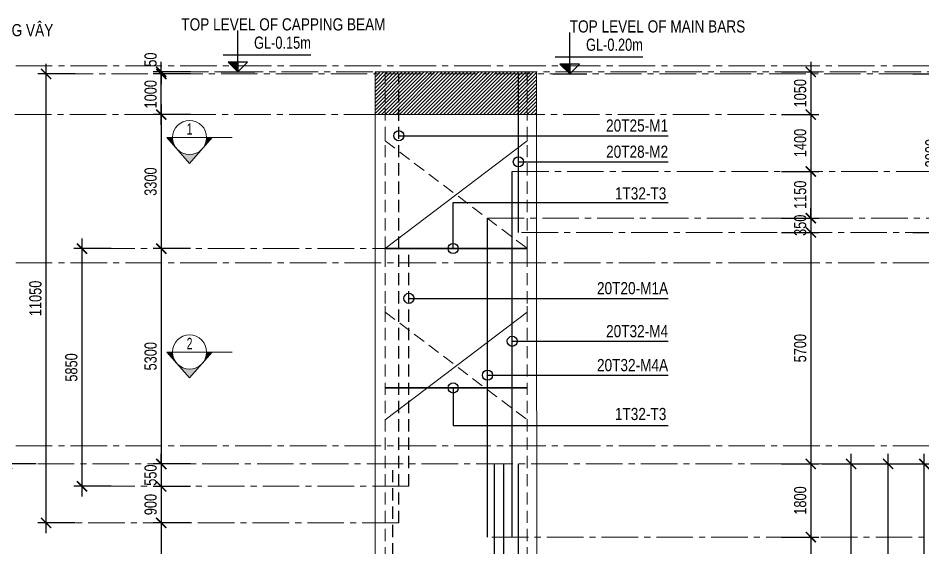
# Model space of a CAD drawing. Header units: millimetres. Extents: x 2746337 to 7547699, y -363432 to 15720.
# Drawn here: x 3281339 to 3303620, y -11866 to 1174 of the extents above; entities that cross this region are included whole.
import ezdxf
from ezdxf.enums import TextEntityAlignment as Align

# ---------------------------------------------------------------- set-up
doc = ezdxf.new("R2010")
doc.units = ezdxf.units.MM
doc.header["$LTSCALE"] = 1200
doc.header["$PDMODE"] = 3
for name, pattern in [('CENTER2', [1.125, 0.75, -0.125, 0.125, -0.125]), ('CONTINOUS', [0]), ('HIDDEN', [0.375, 0.25, -0.125])]:
    doc.linetypes.add(name, pattern=pattern)
for name, color, linetype, lineweight in [('1', 9, 'Continuous', 13), ('BOUND', 3, 'Continuous', 20), ('C1CO', 4, 'Continuous', 35), ('ENOTE', 2, 'Continuous', 15), ('Grid line', 160, 'CENTER2', 5), ('HIDE', 8, 'HIDDEN', 13), ('K-THUOC', 1, 'Continuous', 18), ('LEADER', 8, 'Continuous', 9), ('T1CO', 4, 'Continuous', 20), ('T1HI', 4, 'HIDDEN', 13), ('TCHI', 4, 'HIDDEN', 30), ('TEXTMA', 2, 'Continuous', 13), ('TEXTVN', 2, 'Continuous', 20)]:
    doc.layers.add(name, color=color, linetype=linetype, lineweight=lineweight)
for name, color, linetype in [('CDC.02.DIM', 1, 'Continuous'), ('CDC.06.TEXT', 2, 'Continuous'), ('CDC.10.HATCH', 251, 'Continuous')]:
    doc.layers.add(name, color=color, linetype=linetype)
doc.styles.add('DB_Arial', font='arial.ttf', dxfattribs={"width": 0.8})
doc.styles.add('SMTEXT', font='arial.ttf', dxfattribs={"width": 0.75})
doc.styles.add('TEXTVN', font='VHELVCN.TTF', dxfattribs={"width": 0.8})
doc.dimstyles.new('BSV1-100', dxfattribs={"dimtxt": 300, "dimasz": 250, "dimexe": 200, "dimexo": 0, "dimgap": 108, "dimtad": 1, "dimdec": 0, "dimdsep": 46, "dimtxsty": 'SMTEXT', "dimblk": 'ARCHTICK', "dimcen": 100, "dimdle": 250, "dimclrd": 256, "dimclre": 256, "dimclrt": 1, "dimadec": 0, "dimazin": 0, "dimtfac": 1, "dimtdec": 0, "dimtix": 1, "dimtmove": 2, "dimatfit": 3, "dimfxl": 720, "dimfxlon": 1, "dimtolj": 1, "dimtzin": 0, "dimarcsym": 0})
doc.dimstyles.new('BSV25', dxfattribs={"dimtxt": 300, "dimasz": 250, "dimexe": 200, "dimexo": 0, "dimgap": 108, "dimtad": 1, "dimdec": 0, "dimlfac": 0.25, "dimdsep": 46, "dimtxsty": 'SMTEXT', "dimblk": 'ARCHTICK', "dimcen": 100, "dimdle": 250, "dimclrd": 256, "dimclre": 256, "dimclrt": 2, "dimadec": 0, "dimazin": 0, "dimtfac": 1, "dimtdec": 0, "dimtix": 1, "dimtmove": 2, "dimatfit": 3, "dimfxl": 800, "dimfxlon": 1, "dimtolj": 1, "dimtzin": 0, "dimarcsym": 0})

# ---------------------------------------------------------------- blocks, each defined once
blk = doc.blocks.new('_ArchTick')
at = {"color": 0, "linetype": 'ByBlock', "const_width": 0.15}
blk.add_lwpolyline([(-0.5, -0.5), (0.5, 0.5)], dxfattribs=at)
blk = doc.blocks.new('SIGSEC')
at = {"layer": '1', "lineweight": 9}
h = blk.add_hatch(color=256, dxfattribs=at)
h.dxf.hatch_style = 1
h.paths.add_polyline_path([(-420, 0), (-560, 0), (-315, -278, -0.182676)])
h = blk.add_hatch(color=256, dxfattribs=at)
h.dxf.hatch_style = 1
h.paths.add_polyline_path([(560, 0), (420, 0, -0.182676), (315, -278)])
h = blk.add_hatch(color=256, dxfattribs=at)
h.dxf.hatch_style = 1
h.paths.add_polyline_path([(315, -278, -0.451416), (-315, -278), (0, -635)])
at = {"layer": '1', "lineweight": 9, "elevation": 0}
blk.add_lwpolyline([(1050, 0), (-560, 0), (0, -635), (560, 0)], dxfattribs=at)
at = {"layer": '1', "lineweight": 9}
blk.add_circle((0, 0), 420, dxfattribs=at)
at = {"layer": 'BOUND', "lineweight": 9, "style": 'TEXTVN', "width": 0.8}
blk.add_attdef('SEC', text='', height=280, dxfattribs=at).set_placement((0, 210, 0), align=Align.MIDDLE_CENTER)
blk = doc.blocks.new('tag_cd')
at = {"layer": 'CDC.10.HATCH'}
blk.add_hatch(color=256, dxfattribs=at).paths.add_polyline_path([(180, 240), (420, 0), (420, 240)])
at = {"layer": 'CDC.02.DIM'}
for points in [[(420, 240), (420, 0), (660, 240), (180, 240), (420, 0), (420, 1020)], [(60, 420), (2220, 420)], [(0, 0), (840, 0)]]:
    blk.add_lwpolyline(points, dxfattribs=at)
at = {"layer": 'CDC.06.TEXT', "ltscale": 0.5, "style": 'SMTEXT', "width": 0.75}
blk.add_attdef('CD', text='', height=300, dxfattribs=at).set_placement((2220, 570), align=Align.RIGHT)
blk = doc.blocks.new('*D673')
at = {"layer": 'Defpoints', "color": 0, "transparency": 16777216}
for p in [(3274852, 0), (3274290, -4850), (3307568, -4850)]:
    blk.add_point(p, dxfattribs=at)
at = {"layer": 'K-THUOC', "lineweight": -2, "transparency": 16777216}
for p, q in [((3274290, 250), (3274290, -5100)), ((3274852, 0), (3274090, 0)), ((3275010, -4850), (3274090, -4850))]:
    blk.add_line(p, q, dxfattribs=at)
at = {"layer": 'K-THUOC', "lineweight": -2, "transparency": 16777216, "xscale": 250, "yscale": 250, "zscale": 250}
for p, rotation in [((3274290, 0), 90), ((3274290, -4850), 270)]:
    blk.add_blockref('_ArchTick', p, dxfattribs=dict(at, rotation=rotation))
at = {"layer": 'K-THUOC', "color": 1, "transparency": 16777216, "insert": (3274029, -2425), "char_height": 300, "attachment_point": 5, "rotation": 90, "style": 'SMTEXT'}
blk.add_mtext('\\A1;4850', dxfattribs=at)
blk = doc.blocks.new('*D674')
at = {"layer": 'Defpoints', "color": 0, "transparency": 16777216}
for p in [(3307568, -4850), (3274290, -9350), (3307568, -9350)]:
    blk.add_point(p, dxfattribs=at)
at = {"layer": 'K-THUOC', "lineweight": -2, "transparency": 16777216}
for p, q in [((3274290, -4600), (3274290, -9600)), ((3275010, -4850), (3274090, -4850)), ((3275010, -9350), (3274090, -9350))]:
    blk.add_line(p, q, dxfattribs=at)
at = {"layer": 'K-THUOC', "lineweight": -2, "transparency": 16777216, "xscale": 250, "yscale": 250, "zscale": 250}
for p, rotation in [((3274290, -4850), 90), ((3274290, -9350), 270)]:
    blk.add_blockref('_ArchTick', p, dxfattribs=dict(at, rotation=rotation))
at = {"layer": 'K-THUOC', "color": 1, "transparency": 16777216, "insert": (3274029, -7100), "char_height": 300, "attachment_point": 5, "rotation": 90, "style": 'SMTEXT'}
blk.add_mtext('\\A1;4500', dxfattribs=at)
blk = doc.blocks.new('*D675')
at = {"layer": 'Defpoints', "color": 0, "transparency": 16777216}
for p in [(3307568, -9350), (3274290, -13150), (3307568, -13150)]:
    blk.add_point(p, dxfattribs=at)
at = {"layer": 'K-THUOC', "lineweight": -2, "transparency": 16777216}
for p, q in [((3274290, -9100), (3274290, -13400)), ((3275010, -9350), (3274090, -9350)), ((3275010, -13150), (3274090, -13150))]:
    blk.add_line(p, q, dxfattribs=at)
at = {"layer": 'K-THUOC', "lineweight": -2, "transparency": 16777216, "xscale": 250, "yscale": 250, "zscale": 250}
for p, rotation in [((3274290, -9350), 90), ((3274290, -13150), 270)]:
    blk.add_blockref('_ArchTick', p, dxfattribs=dict(at, rotation=rotation))
at = {"layer": 'K-THUOC', "color": 1, "transparency": 16777216, "insert": (3274028, -11250), "char_height": 300, "attachment_point": 5, "rotation": 90, "style": 'SMTEXT'}
blk.add_mtext('\\A1;3800', dxfattribs=at)
blk = doc.blocks.new('*D678')
at = {"layer": 'Defpoints', "color": 0, "transparency": 16777216}
for p in [(3294107, -150), (3294107, -1200), (3300860, -1200)]:
    blk.add_point(p, dxfattribs=at)
at = {"layer": 'K-THUOC', "lineweight": -2, "transparency": 16777216}
for p, q in [((3300860, 100), (3300860, -1450)), ((3300140, -150), (3301060, -150)), ((3300140, -1200), (3301060, -1200))]:
    blk.add_line(p, q, dxfattribs=at)
at = {"layer": 'K-THUOC', "lineweight": -2, "transparency": 16777216, "xscale": 250, "yscale": 250, "zscale": 250}
for p, rotation in [((3300860, -150), 90), ((3300860, -1200), 270)]:
    blk.add_blockref('_ArchTick', p, dxfattribs=dict(at, rotation=rotation))
at = {"layer": 'K-THUOC', "color": 1, "transparency": 16777216, "insert": (3300599, -675), "char_height": 300, "attachment_point": 5, "rotation": 90, "style": 'SMTEXT'}
blk.add_mtext('\\A1;1050', dxfattribs=at)
blk = doc.blocks.new('*D679')
at = {"layer": 'Defpoints', "color": 0, "transparency": 16777216}
for p in [(3294085, -2600), (3294085, -3750), (3300860, -3750)]:
    blk.add_point(p, dxfattribs=at)
at = {"layer": 'K-THUOC', "lineweight": -2, "transparency": 16777216}
for p, q in [((3300860, -2350), (3300860, -4000)), ((3300140, -2600), (3301060, -2600)), ((3300140, -3750), (3301060, -3750))]:
    blk.add_line(p, q, dxfattribs=at)
at = {"layer": 'K-THUOC', "lineweight": -2, "transparency": 16777216, "xscale": 250, "yscale": 250, "zscale": 250}
for p, rotation in [((3300860, -2600), 90), ((3300860, -3750), 270)]:
    blk.add_blockref('_ArchTick', p, dxfattribs=dict(at, rotation=rotation))
at = {"layer": 'K-THUOC', "color": 1, "transparency": 16777216, "insert": (3300599, -3175), "char_height": 300, "attachment_point": 5, "rotation": 90, "style": 'SMTEXT'}
blk.add_mtext('\\A1;1150', dxfattribs=at)
blk = doc.blocks.new('*D680')
at = {"layer": 'Defpoints', "color": 0, "transparency": 16777216}
for p in [(3294085, -4100), (3294085, -9800), (3300860, -9800)]:
    blk.add_point(p, dxfattribs=at)
at = {"layer": 'K-THUOC', "lineweight": -2, "transparency": 16777216}
for p, q in [((3300860, -3850), (3300860, -10050)), ((3300140, -4100), (3301060, -4100)), ((3300140, -9800), (3301060, -9800))]:
    blk.add_line(p, q, dxfattribs=at)
at = {"layer": 'K-THUOC', "lineweight": -2, "transparency": 16777216, "xscale": 250, "yscale": 250, "zscale": 250}
for p, rotation in [((3300860, -4100), 90), ((3300860, -9800), 270)]:
    blk.add_blockref('_ArchTick', p, dxfattribs=dict(at, rotation=rotation))
at = {"layer": 'K-THUOC', "color": 1, "transparency": 16777216, "insert": (3300599, -6950), "char_height": 300, "attachment_point": 5, "rotation": 90, "style": 'SMTEXT'}
blk.add_mtext('\\A1;5700', dxfattribs=at)
blk = doc.blocks.new('*D681')
at = {"layer": 'Defpoints', "color": 0, "transparency": 16777216}
for p in [(3294085, -9800), (3294085, -11600), (3300860, -11600)]:
    blk.add_point(p, dxfattribs=at)
at = {"layer": 'K-THUOC', "lineweight": -2, "transparency": 16777216}
for p, q in [((3300860, -9550), (3300860, -11850)), ((3300140, -9800), (3301060, -9800)), ((3300140, -11600), (3301060, -11600))]:
    blk.add_line(p, q, dxfattribs=at)
at = {"layer": 'K-THUOC', "lineweight": -2, "transparency": 16777216, "xscale": 250, "yscale": 250, "zscale": 250}
for p, rotation in [((3300860, -9800), 90), ((3300860, -11600), 270)]:
    blk.add_blockref('_ArchTick', p, dxfattribs=dict(at, rotation=rotation))
at = {"layer": 'K-THUOC', "color": 1, "transparency": 16777216, "insert": (3300599, -10700), "char_height": 300, "attachment_point": 5, "rotation": 90, "style": 'SMTEXT'}
blk.add_mtext('\\A1;1800', dxfattribs=at)
blk = doc.blocks.new('*D682')
at = {"layer": 'Defpoints', "color": 0, "transparency": 16777216}
for p in [(3294085, -11600), (3294085, -18800), (3300860, -18800)]:
    blk.add_point(p, dxfattribs=at)
at = {"layer": 'K-THUOC', "lineweight": -2, "transparency": 16777216}
for p, q in [((3300860, -11350), (3300860, -19050)), ((3300140, -11600), (3301060, -11600)), ((3300140, -18800), (3301060, -18800))]:
    blk.add_line(p, q, dxfattribs=at)
at = {"layer": 'K-THUOC', "lineweight": -2, "transparency": 16777216, "xscale": 250, "yscale": 250, "zscale": 250}
for p, rotation in [((3300860, -11600), 90), ((3300860, -18800), 270)]:
    blk.add_blockref('_ArchTick', p, dxfattribs=dict(at, rotation=rotation))
at = {"layer": 'K-THUOC', "color": 1, "transparency": 16777216, "insert": (3300599, -15200), "char_height": 300, "attachment_point": 5, "rotation": 90, "style": 'SMTEXT'}
blk.add_mtext('\\A1;7200', dxfattribs=at)
blk = doc.blocks.new('*D687')
at = {"layer": 'Defpoints', "color": 0, "transparency": 16777216}
for p in [(3293042, -9800), (3303655, -9800), (3293042, -21500)]:
    blk.add_point(p, dxfattribs=at)
at = {"layer": 'K-THUOC', "lineweight": -2, "transparency": 16777216}
for p, q in [((3303655, -21750), (3303655, -9550)), ((3302935, -9800), (3303855, -9800)), ((3302935, -21500), (3303855, -21500))]:
    blk.add_line(p, q, dxfattribs=at)
at = {"layer": 'K-THUOC', "lineweight": -2, "transparency": 16777216, "xscale": 250, "yscale": 250, "zscale": 250}
for p, rotation in [((3303655, -9800), 90), ((3303655, -21500), 270)]:
    blk.add_blockref('_ArchTick', p, dxfattribs=dict(at, rotation=rotation))
at = {"layer": 'K-THUOC', "color": 1, "transparency": 16777216, "insert": (3303393, -15650), "char_height": 300, "attachment_point": 5, "rotation": 90, "style": 'SMTEXT'}
blk.add_mtext('\\A1;11700', dxfattribs=at)
blk = doc.blocks.new('*D688')
at = {"layer": 'Defpoints', "color": 0, "transparency": 16777216}
for p in [(3294429, -3750), (3305509, -3750), (3294429, -11600)]:
    blk.add_point(p, dxfattribs=at)
at = {"layer": 'K-THUOC', "lineweight": -2, "transparency": 16777216}
for p, q in [((3305509, -11850), (3305509, -3500)), ((3304789, -3750), (3305709, -3750)), ((3304789, -11600), (3305709, -11600))]:
    blk.add_line(p, q, dxfattribs=at)
at = {"layer": 'K-THUOC', "lineweight": -2, "transparency": 16777216, "xscale": 250, "yscale": 250, "zscale": 250}
for p, rotation in [((3305509, -3750), 90), ((3305509, -11600), 270)]:
    blk.add_blockref('_ArchTick', p, dxfattribs=dict(at, rotation=rotation))
at = {"layer": 'K-THUOC', "color": 1, "transparency": 16777216, "insert": (3305248, -7675), "char_height": 300, "attachment_point": 5, "rotation": 90, "style": 'SMTEXT'}
blk.add_mtext('\\A1;7850', dxfattribs=at)
blk = doc.blocks.new('*D689')
at = {"layer": 'Defpoints', "color": 0, "transparency": 16777216}
for p in [(3293735, -200), (3304088, -200), (3293735, -4100)]:
    blk.add_point(p, dxfattribs=at)
at = {"layer": 'K-THUOC', "lineweight": -2, "transparency": 16777216}
for p, q in [((3304088, -4350), (3304088, 50)), ((3303368, -200), (3304288, -200)), ((3303368, -4100), (3304288, -4100))]:
    blk.add_line(p, q, dxfattribs=at)
at = {"layer": 'K-THUOC', "lineweight": -2, "transparency": 16777216, "xscale": 250, "yscale": 250, "zscale": 250}
for p, rotation in [((3304088, -200), 90), ((3304088, -4100), 270)]:
    blk.add_blockref('_ArchTick', p, dxfattribs=dict(at, rotation=rotation))
at = {"layer": 'K-THUOC', "color": 1, "transparency": 16777216, "insert": (3303827, -2150), "char_height": 300, "attachment_point": 5, "rotation": 90, "style": 'SMTEXT'}
blk.add_mtext('\\A1;3900', dxfattribs=at)
blk = doc.blocks.new('*D690')
at = {"layer": 'Defpoints', "color": 0, "transparency": 16777216}
for p in [(3293070, -9800), (3302762, -9800), (3293070, -20100)]:
    blk.add_point(p, dxfattribs=at)
at = {"layer": 'K-THUOC', "lineweight": -2, "transparency": 16777216}
for p, q in [((3302762, -20350), (3302762, -9550)), ((3302042, -9800), (3302962, -9800)), ((3302042, -20100), (3302962, -20100))]:
    blk.add_line(p, q, dxfattribs=at)
at = {"layer": 'K-THUOC', "lineweight": -2, "transparency": 16777216, "xscale": 250, "yscale": 250, "zscale": 250}
for p, rotation in [((3302762, -9800), 90), ((3302762, -20100), 270)]:
    blk.add_blockref('_ArchTick', p, dxfattribs=dict(at, rotation=rotation))
at = {"layer": 'K-THUOC', "color": 1, "transparency": 16777216, "insert": (3302501, -14950), "char_height": 300, "attachment_point": 5, "rotation": 90, "style": 'SMTEXT'}
blk.add_mtext('\\A1;10300', dxfattribs=at)
blk = doc.blocks.new('*D691')
at = {"layer": 'Defpoints', "color": 0, "transparency": 16777216}
for p in [(3293297, -9800), (3301851, -9800), (3293297, -18800)]:
    blk.add_point(p, dxfattribs=at)
at = {"layer": 'K-THUOC', "lineweight": -2, "transparency": 16777216}
for p, q in [((3301851, -19050), (3301851, -9550)), ((3301131, -9800), (3302051, -9800)), ((3301131, -18800), (3302051, -18800))]:
    blk.add_line(p, q, dxfattribs=at)
at = {"layer": 'K-THUOC', "lineweight": -2, "transparency": 16777216, "xscale": 250, "yscale": 250, "zscale": 250}
for p, rotation in [((3301851, -9800), 90), ((3301851, -18800), 270)]:
    blk.add_blockref('_ArchTick', p, dxfattribs=dict(at, rotation=rotation))
at = {"layer": 'K-THUOC', "color": 1, "transparency": 16777216, "insert": (3301590, -14300), "char_height": 300, "attachment_point": 5, "rotation": 90, "style": 'SMTEXT'}
blk.add_mtext('\\A1;9000', dxfattribs=at)
blk = doc.blocks.new('*D692')
at = {"layer": 'Defpoints', "color": 0, "transparency": 16777216}
for p in [(3284864, -200), (3289942, -200), (3289942, -1200)]:
    blk.add_point(p, dxfattribs=at)
at = {"layer": 'K-THUOC', "lineweight": -2, "transparency": 16777216}
for p, q in [((3284864, -1450), (3284864, 50)), ((3285584, -200), (3284664, -200)), ((3285584, -1200), (3284664, -1200))]:
    blk.add_line(p, q, dxfattribs=at)
at = {"layer": 'K-THUOC', "lineweight": -2, "transparency": 16777216, "xscale": 250, "yscale": 250, "zscale": 250}
for p, rotation in [((3284864, -200), 90), ((3284864, -1200), 270)]:
    blk.add_blockref('_ArchTick', p, dxfattribs=dict(at, rotation=rotation))
at = {"layer": 'K-THUOC', "color": 1, "transparency": 16777216, "insert": (3284603, -700), "char_height": 300, "attachment_point": 5, "rotation": 90, "style": 'SMTEXT'}
blk.add_mtext('\\A1;1000', dxfattribs=at)
blk = doc.blocks.new('*D693')
at = {"layer": 'Defpoints', "color": 0, "transparency": 16777216}
for p in [(3289920, -4500), (3284864, -9799), (3289920, -9799)]:
    blk.add_point(p, dxfattribs=at)
at = {"layer": 'K-THUOC', "lineweight": -2, "transparency": 16777216}
for p, q in [((3284864, -4250), (3284864, -10049)), ((3285584, -4500), (3284664, -4500)), ((3285584, -9799), (3284664, -9799))]:
    blk.add_line(p, q, dxfattribs=at)
at = {"layer": 'K-THUOC', "lineweight": -2, "transparency": 16777216, "xscale": 250, "yscale": 250, "zscale": 250}
for p, rotation in [((3284864, -4500), 90), ((3284864, -9799), 270)]:
    blk.add_blockref('_ArchTick', p, dxfattribs=dict(at, rotation=rotation))
at = {"layer": 'K-THUOC', "color": 1, "transparency": 16777216, "insert": (3284603, -7149), "char_height": 300, "attachment_point": 5, "rotation": 90, "style": 'SMTEXT'}
blk.add_mtext('\\A1;5300', dxfattribs=at)
blk = doc.blocks.new('*D694')
at = {"layer": 'Defpoints', "color": 0, "transparency": 16777216}
for p in [(3289920, -11250), (3284864, -13500), (3289920, -13500)]:
    blk.add_point(p, dxfattribs=at)
at = {"layer": 'K-THUOC', "lineweight": -2, "transparency": 16777216}
for p, q in [((3284864, -11000), (3284864, -13750)), ((3285584, -11250), (3284664, -11250)), ((3285584, -13500), (3284664, -13500))]:
    blk.add_line(p, q, dxfattribs=at)
at = {"layer": 'K-THUOC', "lineweight": -2, "transparency": 16777216, "xscale": 250, "yscale": 250, "zscale": 250}
for p, rotation in [((3284864, -11250), 90), ((3284864, -13500), 270)]:
    blk.add_blockref('_ArchTick', p, dxfattribs=dict(at, rotation=rotation))
at = {"layer": 'K-THUOC', "color": 1, "transparency": 16777216, "insert": (3284603, -12375), "char_height": 300, "attachment_point": 5, "rotation": 90, "style": 'SMTEXT'}
blk.add_mtext('\\A1;2250', dxfattribs=at)
blk = doc.blocks.new('*D698')
at = {"layer": 'Defpoints', "color": 0, "transparency": 16777216}
for p in [(3281063, -9800), (3289483, -9800), (3289483, -21500)]:
    blk.add_point(p, dxfattribs=at)
at = {"layer": 'K-THUOC', "lineweight": -2, "transparency": 16777216}
for p, q in [((3281063, -21750), (3281063, -9550)), ((3281783, -9800), (3280863, -9800)), ((3281783, -21500), (3280863, -21500))]:
    blk.add_line(p, q, dxfattribs=at)
at = {"layer": 'K-THUOC', "lineweight": -2, "transparency": 16777216, "xscale": 250, "yscale": 250, "zscale": 250}
for p, rotation in [((3281063, -9800), 90), ((3281063, -21500), 270)]:
    blk.add_blockref('_ArchTick', p, dxfattribs=dict(at, rotation=rotation))
at = {"layer": 'K-THUOC', "color": 1, "transparency": 16777216, "insert": (3280801, -15650), "char_height": 300, "attachment_point": 5, "rotation": 90, "style": 'SMTEXT'}
blk.add_mtext('\\A1;11700', dxfattribs=at)
blk = doc.blocks.new('*D699')
at = {"layer": 'Defpoints', "color": 0, "transparency": 16777216}
for p in [(3282027, -200), (3288435, -200), (3288435, -11250)]:
    blk.add_point(p, dxfattribs=at)
at = {"layer": 'K-THUOC', "lineweight": -2, "transparency": 16777216}
for p, q in [((3282027, -11500), (3282027, 50)), ((3282747, -200), (3281827, -200)), ((3282747, -11250), (3281827, -11250))]:
    blk.add_line(p, q, dxfattribs=at)
at = {"layer": 'K-THUOC', "lineweight": -2, "transparency": 16777216, "xscale": 250, "yscale": 250, "zscale": 250}
for p, rotation in [((3282027, -200), 90), ((3282027, -11250), 270)]:
    blk.add_blockref('_ArchTick', p, dxfattribs=dict(at, rotation=rotation))
at = {"layer": 'K-THUOC', "color": 1, "transparency": 16777216, "insert": (3281766, -5725), "char_height": 300, "attachment_point": 5, "rotation": 90, "style": 'SMTEXT'}
blk.add_mtext('\\A1;11050', dxfattribs=at)
blk = doc.blocks.new('*D700')
at = {"layer": 'Defpoints', "color": 0, "transparency": 16777216}
for p in [(3288685, -4500), (3282912, -10350), (3288685, -10350)]:
    blk.add_point(p, dxfattribs=at)
at = {"layer": 'K-THUOC', "lineweight": -2, "transparency": 16777216}
for p, q in [((3282912, -4250), (3282912, -10600)), ((3283632, -4500), (3282712, -4500)), ((3283632, -10350), (3282712, -10350))]:
    blk.add_line(p, q, dxfattribs=at)
at = {"layer": 'K-THUOC', "lineweight": -2, "transparency": 16777216, "xscale": 250, "yscale": 250, "zscale": 250}
for p, rotation in [((3282912, -4500), 90), ((3282912, -10350), 270)]:
    blk.add_blockref('_ArchTick', p, dxfattribs=dict(at, rotation=rotation))
at = {"layer": 'K-THUOC', "color": 1, "transparency": 16777216, "insert": (3282651, -7425), "char_height": 300, "attachment_point": 5, "rotation": 90, "style": 'SMTEXT'}
blk.add_mtext('\\A1;5850', dxfattribs=at)
blk = doc.blocks.new('*D702')
at = {"layer": 'Defpoints', "color": 0, "transparency": 16777216}
for p in [(3289920, -9800), (3284864, -10351), (3289920, -10351)]:
    blk.add_point(p, dxfattribs=at)
at = {"layer": 'K-THUOC', "lineweight": -2, "transparency": 16777216}
for p, q in [((3284864, -9800), (3284864, -9550)), ((3285584, -9800), (3284664, -9800)), ((3284864, -9800), (3284864, -10351)), ((3285584, -10351), (3284664, -10351)), ((3284864, -10351), (3284864, -10601))]:
    blk.add_line(p, q, dxfattribs=at)
at = {"layer": 'K-THUOC', "lineweight": -2, "transparency": 16777216, "xscale": 250, "yscale": 250, "zscale": 250}
for p, rotation in [((3284864, -9800), 270), ((3284864, -10351), 90)]:
    blk.add_blockref('_ArchTick', p, dxfattribs=dict(at, rotation=rotation))
at = {"layer": 'K-THUOC', "color": 1, "transparency": 16777216, "insert": (3284603, -10075), "char_height": 300, "attachment_point": 5, "rotation": 90, "style": 'SMTEXT'}
blk.add_mtext('\\A1;550', dxfattribs=at)
blk = doc.blocks.new('*D704')
at = {"layer": 'Defpoints', "color": 0, "transparency": 16777216}
for p in [(3294107, -1200), (3294085, -2600), (3300860, -2600)]:
    blk.add_point(p, dxfattribs=at)
at = {"layer": 'K-THUOC', "lineweight": -2, "transparency": 16777216}
for p, q in [((3300860, -950), (3300860, -2850)), ((3300140, -1200), (3301060, -1200)), ((3300140, -2600), (3301060, -2600))]:
    blk.add_line(p, q, dxfattribs=at)
at = {"layer": 'K-THUOC', "lineweight": -2, "transparency": 16777216, "xscale": 250, "yscale": 250, "zscale": 250}
for p, rotation in [((3300860, -1200), 90), ((3300860, -2600), 270)]:
    blk.add_blockref('_ArchTick', p, dxfattribs=dict(at, rotation=rotation))
at = {"layer": 'K-THUOC', "color": 1, "transparency": 16777216, "insert": (3300599, -1900), "char_height": 300, "attachment_point": 5, "rotation": 90, "style": 'SMTEXT'}
blk.add_mtext('\\A1;1400', dxfattribs=at)
blk = doc.blocks.new('*D705')
at = {"layer": 'Defpoints', "color": 0, "transparency": 16777216}
for p in [(3289920, -1200), (3284864, -4500), (3289920, -4500)]:
    blk.add_point(p, dxfattribs=at)
at = {"layer": 'K-THUOC', "lineweight": -2, "transparency": 16777216}
for p, q in [((3284864, -950), (3284864, -4750)), ((3285584, -1200), (3284664, -1200)), ((3285584, -4500), (3284664, -4500))]:
    blk.add_line(p, q, dxfattribs=at)
at = {"layer": 'K-THUOC', "lineweight": -2, "transparency": 16777216, "xscale": 250, "yscale": 250, "zscale": 250}
for p, rotation in [((3284864, -1200), 90), ((3284864, -4500), 270)]:
    blk.add_blockref('_ArchTick', p, dxfattribs=dict(at, rotation=rotation))
at = {"layer": 'K-THUOC', "color": 1, "transparency": 16777216, "insert": (3284603, -2850), "char_height": 300, "attachment_point": 5, "rotation": 90, "style": 'SMTEXT'}
blk.add_mtext('\\A1;3300', dxfattribs=at)
blk = doc.blocks.new('*D708')
at = {"layer": 'Defpoints', "color": 0, "transparency": 16777216}
for p in [(3307568, -1500), (3302021, -26000), (3312736, -26000)]:
    blk.add_point(p, dxfattribs=at)
at = {"layer": 'K-THUOC', "lineweight": -2, "transparency": 16777216}
for p, q in [((3312736, -1250), (3312736, -26250)), ((3312016, -1500), (3312936, -1500)), ((3312016, -26000), (3312936, -26000))]:
    blk.add_line(p, q, dxfattribs=at)
at = {"layer": 'K-THUOC', "lineweight": -2, "transparency": 16777216, "xscale": 250, "yscale": 250, "zscale": 250}
for p, rotation in [((3312736, -1500), 90), ((3312736, -26000), 270)]:
    blk.add_blockref('_ArchTick', p, dxfattribs=dict(at, rotation=rotation))
at = {"layer": 'K-THUOC', "color": 1, "transparency": 16777216, "insert": (3312475, -13750), "char_height": 300, "attachment_point": 5, "rotation": 90, "style": 'SMTEXT'}
blk.add_mtext('\\A1;24500', dxfattribs=at)
blk = doc.blocks.new('*D710')
at = {"layer": 'Defpoints', "color": 0, "transparency": 16777216}
for p in [(3306768, 0), (3313797, 0), (3302021, -26000)]:
    blk.add_point(p, dxfattribs=at)
at = {"layer": 'K-THUOC', "lineweight": -2, "transparency": 16777216}
for p, q in [((3313797, -26250), (3313797, 250)), ((3313077, 0), (3313997, 0)), ((3313077, -26000), (3313997, -26000))]:
    blk.add_line(p, q, dxfattribs=at)
at = {"layer": 'K-THUOC', "lineweight": -2, "transparency": 16777216, "xscale": 250, "yscale": 250, "zscale": 250}
for p, rotation in [((3313797, 0), 90), ((3313797, -26000), 270)]:
    blk.add_blockref('_ArchTick', p, dxfattribs=dict(at, rotation=rotation))
at = {"layer": 'K-THUOC', "color": 1, "transparency": 16777216, "insert": (3313536, -13000), "char_height": 300, "attachment_point": 5, "rotation": 90, "style": 'SMTEXT'}
blk.add_mtext('\\A1;26000', dxfattribs=at)
blk = doc.blocks.new('*D677')
at = {"layer": 'Defpoints', "color": 0, "transparency": 16777216}
for p in [(3294129, -2600), (3294129, -11600), (3304580, -11600)]:
    blk.add_point(p, dxfattribs=at)
at = {"layer": 'K-THUOC', "lineweight": -2, "transparency": 16777216}
for p, q in [((3304580, -2350), (3304580, -11850)), ((3303860, -2600), (3304780, -2600)), ((3303860, -11600), (3304780, -11600))]:
    blk.add_line(p, q, dxfattribs=at)
at = {"layer": 'K-THUOC', "lineweight": -2, "transparency": 16777216, "xscale": 250, "yscale": 250, "zscale": 250}
for p, rotation in [((3304580, -2600), 90), ((3304580, -11600), 270)]:
    blk.add_blockref('_ArchTick', p, dxfattribs=dict(at, rotation=rotation))
at = {"layer": 'K-THUOC', "color": 1, "transparency": 16777216, "insert": (3304319, -7100), "char_height": 300, "attachment_point": 5, "rotation": 90, "style": 'SMTEXT'}
blk.add_mtext('\\A1;9000', dxfattribs=at)
blk = doc.blocks.new('L1-type2a')
at = {"layer": 'TCHI', "linetype": 'CONTINOUS'}
for p, q in [((2986111, -4100), (2986111, -200)), ((2985961, -11600), (2985961, -2600)), ((2985749, -18800), (2985749, -9800)), ((2986111, -21500), (2986111, -9800)), ((2985961, -26000), (2985961, -20150))]:
    blk.add_line(p, q, dxfattribs=at)
blk = doc.blocks.new('*D712')
at = {"layer": 'Defpoints', "color": 0, "transparency": 16777216}
for p in [(3284864, -150), (3290128, -150), (3290128, -200)]:
    blk.add_point(p, dxfattribs=at)
at = {"layer": 'K-THUOC', "lineweight": -2, "transparency": 16777216}
for p, q in [((3284864, -150), (3284864, 100)), ((3285584, -150), (3284664, -150)), ((3285584, -200), (3284664, -200)), ((3284864, -200), (3284864, -150)), ((3284864, -200), (3284864, -450))]:
    blk.add_line(p, q, dxfattribs=at)
at = {"layer": 'K-THUOC', "lineweight": -2, "transparency": 16777216, "xscale": 250, "yscale": 250, "zscale": 250}
for p, rotation in [((3284864, -150), 270), ((3284864, -200), 90)]:
    blk.add_blockref('_ArchTick', p, dxfattribs=dict(at, rotation=rotation))
at = {"layer": 'K-THUOC', "color": 1, "transparency": 16777216, "insert": (3284603, 153), "char_height": 300, "attachment_point": 5, "rotation": 90, "style": 'SMTEXT'}
blk.add_mtext('\\A1;50', dxfattribs=at)
blk = doc.blocks.new('*D717')
at = {"layer": 'Defpoints', "color": 0, "transparency": 16777216}
for p in [(3294108, -3750), (3294085, -4100), (3300860, -4100)]:
    blk.add_point(p, dxfattribs=at)
at = {"layer": 'K-THUOC', "lineweight": -2, "transparency": 16777216}
for p, q in [((3300860, -3750), (3300860, -3500)), ((3300140, -3750), (3301060, -3750)), ((3300860, -3750), (3300860, -4100)), ((3300140, -4100), (3301060, -4100)), ((3300860, -4100), (3300860, -4350))]:
    blk.add_line(p, q, dxfattribs=at)
at = {"layer": 'K-THUOC', "lineweight": -2, "transparency": 16777216, "xscale": 250, "yscale": 250, "zscale": 250}
for p, rotation in [((3300860, -3750), 270), ((3300860, -4100), 90)]:
    blk.add_blockref('_ArchTick', p, dxfattribs=dict(at, rotation=rotation))
at = {"layer": 'K-THUOC', "color": 1, "transparency": 16777216, "insert": (3300599, -3925), "char_height": 300, "attachment_point": 5, "rotation": 90, "style": 'SMTEXT'}
blk.add_mtext('\\A1;350', dxfattribs=at)
blk = doc.blocks.new('*D718')
at = {"layer": 'Defpoints', "color": 0, "transparency": 16777216}
for p in [(3289920, -10351), (3284864, -11250), (3289920, -11250)]:
    blk.add_point(p, dxfattribs=at)
at = {"layer": 'K-THUOC', "lineweight": -2, "transparency": 16777216}
for p, q in [((3284864, -10101), (3284864, -11500)), ((3285584, -10351), (3284664, -10351)), ((3285584, -11250), (3284664, -11250))]:
    blk.add_line(p, q, dxfattribs=at)
at = {"layer": 'K-THUOC', "lineweight": -2, "transparency": 16777216, "xscale": 250, "yscale": 250, "zscale": 250}
for p, rotation in [((3284864, -10351), 90), ((3284864, -11250), 270)]:
    blk.add_blockref('_ArchTick', p, dxfattribs=dict(at, rotation=rotation))
at = {"layer": 'K-THUOC', "color": 1, "transparency": 16777216, "insert": (3284603, -10800), "char_height": 300, "attachment_point": 5, "rotation": 90, "style": 'SMTEXT'}
blk.add_mtext('\\A1;900', dxfattribs=at)

msp = doc.modelspace()

# ---------------------------------------------------------------- hatches: boundary and pattern name
at = {"layer": 'CDC.10.HATCH'}
h = msp.add_hatch(dxfattribs=at)
h.set_pattern_fill('ANSI31', color=256, scale=20)
h.set_pattern_definition([(45, (518642.37, 76681.77), (-44.9012806, 44.9012806), [])])
h.paths.add_polyline_path([(3290128.4, -1200), (3294106.7, -1200), (3294106.7, -150), (3290128.4, -150)])

# ---------------------------------------------------------------- linework, layer by layer
at = {"layer": 'BOUND'}
for points in [[(3290128.4, -1200), (3294106.7, -1200), (3294106.7, -150), (3290128.4, -150)], [(3290128.4, -45000), (3294128.4, -45000), (3294106.7, -1200), (3290128.4, -1200)]]:
    msp.add_lwpolyline(points, close=True, dxfattribs=at)
at = {"layer": 'C1CO'}
for p, q in [((3290378.4, -4497.1), (3293878.4, -4497.1)), ((3290378.4, -7924.9), (3293878.4, -7924.9))]:
    msp.add_line(p, q, dxfattribs=at)
at = {"layer": 'Grid line', "color": 2}
for p, q in [((3270480.4, 0), (3307568, 0)), ((3270480.4, -4850), (3307568, -4850)), ((3270480.4, -9350), (3307568, -9350))]:
    msp.add_line(p, q, dxfattribs=at)
at = {"layer": 'Grid line'}
for p, q in [((3301060, -1200), (3275249.7, -1200)), ((3293508.5, -2600.3), (3305509.1, -2600.3)), ((3292898.4, -3750.3), (3304708.1, -3750.3)), ((3293735, -4100.3), (3304288, -4100.3)), ((3290963.9, -4499.7), (3282712.3, -4499.7)), ((3281823, -9799.3), (3303854.6, -9799.3)), ((3290963.9, -10349.7), (3283633, -10349.7)), ((3290713.9, -11250.3), (3282500.6, -11250.3)), ((3304708.1, -11600.3), (3292898.4, -11600.3))]:
    msp.add_line(p, q, dxfattribs=at)
for points in [[(3282287, -200), (3303414.8, -200)], [(3285124.1, -150), (3307568, -150)]]:
    msp.add_lwpolyline(points, dxfattribs=at)
at = {"layer": 'HIDE'}
for p, q in [((3290378.4, -150), (3290378.4, -45000)), ((3293878.4, -150), (3293878.4, -45000))]:
    msp.add_line(p, q, dxfattribs=at)
at = {"layer": 'T1CO'}
for points in [[(3293878.4, -1700), (3293878.4, -1850), (3290378.4, -4500), (3290378.4, -4650)], [(3293878.4, -5913.8), (3293878.4, -6063.8), (3290378.4, -8713.8), (3290378.4, -8863.8)]]:
    msp.add_lwpolyline(points, dxfattribs=at)
at = {"layer": 'T1HI'}
for points in [[(3290378.4, -1700), (3290378.4, -1850), (3293878.4, -4500), (3293878.4, -4650)], [(3290378.4, -5913.8), (3290378.4, -6063.8), (3293878.4, -8713.8), (3293878.4, -8863.8)]]:
    msp.add_lwpolyline(points, dxfattribs=at)
at = {"layer": 'TCHI', "linetype": 'HIDDEN'}
for p, q in [((3290713.9, -11250.3), (3290713.9, -200)), ((3290563.9, -21500), (3290563.9, -9800))]:
    msp.add_line(p, q, dxfattribs=at)
at = {"layer": 'TCHI', "color": 6, "linetype": 'CONTINOUS'}
for p, q in [((3292898.4, -11600.3), (3292898.4, -3750.3)), ((3293070, -20100), (3293070, -9800.3))]:
    msp.add_line(p, q, dxfattribs=at)
at = {"layer": 'TCHI', "color": 6, "linetype": 'HIDDEN'}
msp.add_line((3290963.9, -10349.7), (3290963.9, -4499.7), dxfattribs=at)

# ---------------------------------------------------------------- block references
msp.add_blockref('L1-type2a', (307547.9, 0))
at = {"layer": '1', "lineweight": 20}
for p, values in [((3285560.7, -1765.4), {'SEC': '1'}), ((3285560.7, -7045.4), {'SEC': '2'})]:
    msp.add_blockref('SIGSEC', p, dxfattribs=at).add_auto_attribs(values)
at = {"layer": 'ENOTE'}
for p, values in [((3286327.9, -150), {'CD': 'GL-0.15m'}), ((3294503, -200), {'CD': 'GL-0.20m'})]:
    msp.add_blockref('tag_cd', p, dxfattribs=at).add_auto_attribs(values)

# ---------------------------------------------------------------- texts
at = {"layer": 'TEXTMA', "style": 'DB_Arial', "width": 0.8}
for s, p in [('20T25-M1', (3297346.1, -1619.7)), ('20T28-M2', (3297346.1, -2264.3)), ('1T32-T3', (3297301.9, -3290.4)), ('20T20-M1A', (3297346.1, -5623.4)), ('20T32-M4', (3297346.1, -6680.8)), ('20T32-M4A', (3297346.1, -7516.6)), ('1T32-T3', (3297301.9, -8720.3))]:
    msp.add_text(s, height=300, rotation=360, dxfattribs=at).set_placement(p, align=Align.RIGHT)
at = {"layer": 'TEXTVN', "style": 'DB_Arial', "width": 0.8}
for s, p in [('CAO ĐỘ ĐỈNH TƯỜNG VÂY', (3277830.6, 727.9)), ('TOP LEVEL OF CAPPING BEAM', (3285357.5, 870)), ('TOP LEVEL OF MAIN BARS', (3294923, 820))]:
    msp.add_text(s, height=300, dxfattribs=at).set_placement(p)

# ---------------------------------------------------------------- dimensions: what is measured, and where the dimension line sits
at = {"layer": 'K-THUOC'}
for base, p1, p2, picture, middle in [((3274289.7, -4850), (3274852.1, 0), (3307568, -4850), '*D673', (3274028.6, -2425)), ((3313796.7, 0), (3302021.3, -26000), (3306768, 0), '*D710', (3313535.5, -13000)), ((3282027, -200), (3288435, -11250.3), (3288435, -200), '*D699', (3281765.8, -5725.2)), ((3284864.1, -200), (3289941.6, -1200), (3289941.6, -200), '*D692', (3284602.9, -700)), ((3304088, -200), (3293735, -4100.3), (3293735, -200), '*D689', (3303826.8, -2150.2)), ((3300860, -1200), (3294106.7, -150), (3294106.7, -1200), '*D678', (3300598.8, -675)), ((3284864.1, -4499.7), (3289919.9, -1200), (3289919.9, -4499.7), '*D705', (3284602.8, -2849.8)), ((3300860, -2600.3), (3294106.7, -1200), (3294085, -2600.3), '*D704', (3300598.8, -1900.2)), ((3312735.9, -26000), (3307568, -1500), (3302021.3, -26000), '*D708', (3312474.7, -13750)), ((3300860, -3750.3), (3294085, -2600.3), (3294085, -3750.3), '*D679', (3300598.8, -3175.3)), ((3304580.1, -11600.3), (3294129.4, -2600.3), (3294129.4, -11600.3), '*D677', (3304319, -7100.3)), ((3300860, -4100.3), (3294108, -3750.3), (3294085, -4100.3), '*D717', (3300598.7, -3925.3)), ((3305509.1, -3750.3), (3294429.4, -11600.3), (3294429.4, -3750.3), '*D688', (3305247.9, -7675.3)), ((3300860, -9800.3), (3294085, -4100.3), (3294085, -9800.3), '*D680', (3300598.8, -6950.3)), ((3282912.3, -10349.7), (3288685, -4499.7), (3288685, -10349.7), '*D700', (3282651.1, -7424.7)), ((3284864.1, -9799.3), (3289919.9, -4499.7), (3289919.9, -9799.3), '*D693', (3284602.8, -7149.5)), ((3274289.7, -9350), (3307568, -4850), (3307568, -9350), '*D674', (3274028.6, -7100)), ((3274289.7, -13150), (3307568, -9350), (3307568, -13150), '*D675', (3274028.5, -11250)), ((3281062.6, -9800), (3289483.1, -21500), (3289483.1, -9800), '*D698', (3280801.4, -15650)), ((3284864.1, -10350.7), (3289919.9, -9800.3), (3289919.9, -10350.7), '*D702', (3284602.9, -10075.5)), ((3303654.6, -9800.3), (3293041.5, -21500), (3293041.5, -9800.3), '*D687', (3303393.4, -15650.2)), ((3302762, -9800.3), (3293070, -20100), (3293070, -9800.3), '*D690', (3302500.8, -14950.2)), ((3301851.4, -9800.3), (3293296.9, -18800), (3293296.9, -9800.3), '*D691', (3301590.3, -14300.2)), ((3300860, -11600.3), (3294085, -9800.3), (3294085, -11600.3), '*D681', (3300598.8, -10700.3)), ((3284864.1, -11250.3), (3289919.9, -10350.7), (3289919.9, -11250.3), '*D718', (3284602.9, -10800.5)), ((3284864.1, -13500), (3289919.9, -11250.3), (3289919.9, -13500), '*D694', (3284602.9, -12375.2)), ((3300860, -18800), (3294085, -11600.3), (3294085, -18800), '*D682', (3300598.8, -15200.2))]:
    dim = msp.add_linear_dim(base=base, p1=p1, p2=p2, angle=90, dimstyle='BSV1-100', dxfattribs=at)
    dim.commit()
    dim.dimension.update_dxf_attribs({"geometry": picture, "text_midpoint": middle})
dim = msp.add_linear_dim(base=(3284864.1, -150), p1=(3290128.4, -200), p2=(3290128.4, -150), angle=90, dimstyle='BSV1-100', dxfattribs=at)
dim.commit()
dim.dimension.update_dxf_attribs({"geometry": '*D712', "text_midpoint": (3284602.9, 152.9), "dimtype": 160})

# ---------------------------------------------------------------- leaders
at = {"layer": 'LEADER'}
for points in [[(3290713.9, -1719.7), (3297346.1, -1719.7)], [(3293658.5, -2364.3), (3297346.1, -2364.3)], [(3292053.4, -4497.1), (3292053.4, -3366.6), (3297346.1, -3366.6)], [(3290963.9, -5723.4), (3297346.1, -5723.4)], [(3293508.5, -6780.8), (3297346.1, -6780.8)], [(3292898.4, -7616.6), (3297346.1, -7616.6)], [(3292053.4, -7928.6), (3292053.4, -8851.9), (3297346.1, -8851.9)]]:
    msp.add_leader(points, dimstyle='BSV25', override={"dimldrblk": 'Origin'}, dxfattribs=at)

doc.saveas('drawing.dxf')
